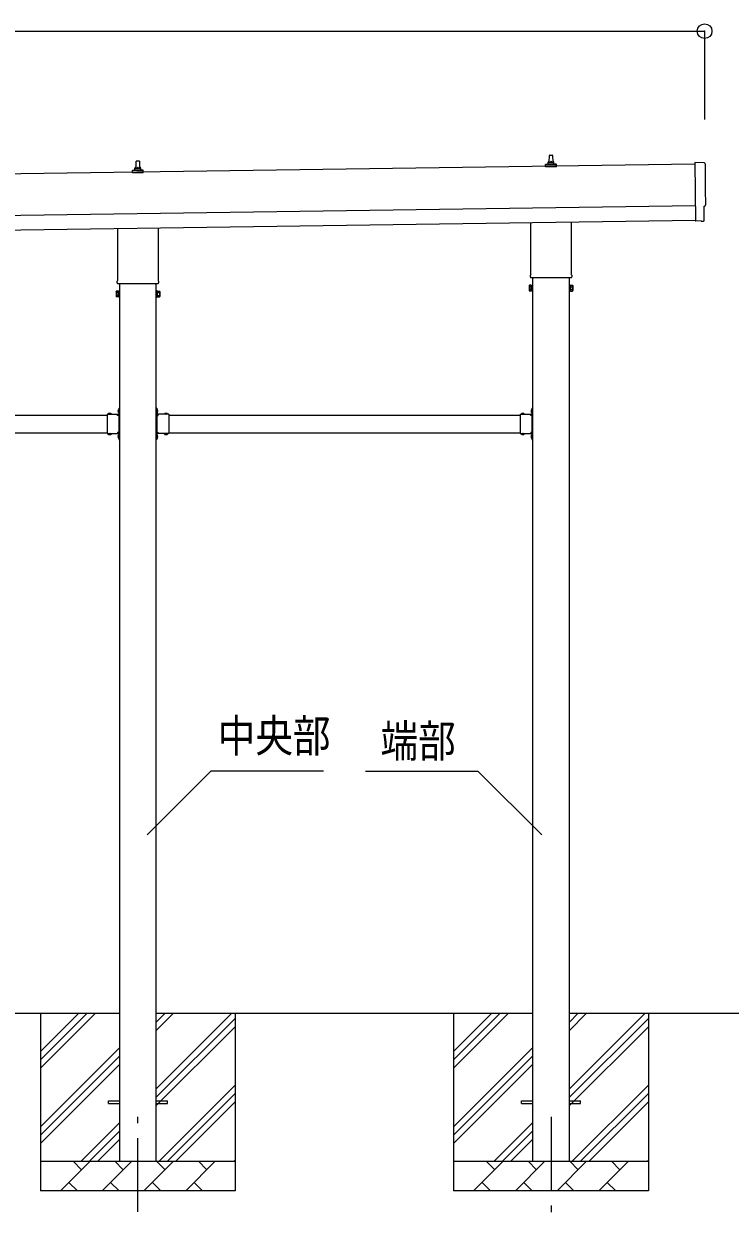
# Model space of a CAD drawing. Units: millimetres, scale not verified. Extents: x -13976 to 14131, y -9754 to 9646.
# Drawn here: x 8114 to 10508, y -462 to 3564 of the extents above; entities that cross this region are included whole.
import ezdxf
from ezdxf.enums import TextEntityAlignment as Align

# ---------------------------------------------------------------- set-up
doc = ezdxf.new("R2010")
doc.units = ezdxf.units.MM
doc.header["$LTSCALE"] = 50
doc.header["$PDMODE"] = 32
doc.header["$PDSIZE"] = 50
doc.linetypes.add('CHAIN1', pattern=[8, 5, -1, 1, -1])
doc.linetypes.add('USER8', pattern=[4, 3, -1])
for name, color, linetype, lineweight in [('0-2_建具', 4, 'Continuous', 9), ('0-4_設備', 4, 'Continuous', 9), ('0-6_手摺', 5, 'Continuous', 5), ('0-7_ハッチ', 6, 'Continuous', 9)]:
    doc.layers.add(name, color=color, linetype=linetype, lineweight=lineweight)
doc.styles.add('ＭＳ ゴシック', font='')
doc.styles.get('ＭＳ ゴシック').set_extended_font_data('MS Gothic')

msp = doc.modelspace()

# ---------------------------------------------------------------- linework, layer by layer
at = {"layer": '0-2_建具'}
for p, q in [((10388.02, 3094.03), (10390.84, 2896.2)), ((10419.61, 3092.83), (10388.02, 3094.03)), ((10419.52, 2945.99), (10420.13, 2946)), ((10420.2, 2898.97), (10419.52, 2945.99)), ((10390.84, 2896.2), (10390.86, 2895.2)), ((10409.07, 2896.36), (10390.86, 2895.2)), ((10409.74, 2895.74), (10409.07, 2896.36)), ((10410.49, 2895.48), (10417.4, 2895.94))]:
    msp.add_line(p, q, dxfattribs=at)
at = {"layer": '0-2_建具', "color": 7, "linetype": 'CHAIN1'}
for p, q in [((8500.7, -460.83), (8500.7, -139.43)), ((9900.7, -139.43), (9900.7, -462.15))]:
    msp.add_line(p, q, dxfattribs=at)
at = {"layer": '0-2_建具'}
for centre, major_axis, ratio, start_param, end_param in [((10419.49, 3089.83), (3, 0.04), 0.99863, 6.2683889, 7.8016218), ((15185.87, 3087.49), (-4762.89, -68.04), 0.99863, 6.2683889, 6.2976778), ((10420.06, 2950.4), (4.41, 0.06), 0.99863, 4.712389, 6.2976778), ((10410.42, 2896.48), (0.737, -0.68), 0.9974, 4.712389, 5.5252311), ((10417.19, 2898.94), (2.21, -2.04), 0.9974, 5.5252311, 7.0411395)]:
    msp.add_ellipse(centre, major_axis=major_axis, ratio=ratio, start_param=start_param, end_param=end_param, dxfattribs=at)
at = {"layer": '0-4_設備'}
for p, q in [((9894.7, 3094.83), (9895.42, 3118.35)), ((9896.42, 3119.33), (9904.97, 3119.33)), ((9905.97, 3118.35), (9906.7, 3094.83)), ((10388.09, 3088.95), (5023.14, 3012.3)), ((8482.45, 3059.33), (8482.45, 3067.04)), ((8482.83, 3067.83), (8518.57, 3067.83)), ((8483.21, 3068.02), (8489.93, 3069.65)), ((8490.32, 3069.83), (8511.08, 3069.83)), ((8490.7, 3070.62), (8490.7, 3074.83)), ((8491.7, 3074.83), (8509.7, 3074.83)), ((8494.7, 3074.83), (8495.42, 3098.36)), ((8496.42, 3099.33), (8504.97, 3099.33)), ((8505.97, 3098.36), (8506.7, 3074.83)), ((8510.7, 3070.62), (8510.7, 3074.83)), ((8518.18, 3068.02), (8511.46, 3069.65)), ((8518.95, 3059.33), (8518.95, 3067.04)), ((9882.45, 3079.33), (9882.45, 3087.04)), ((9918.95, 3079.33), (9882.45, 3079.33)), ((9882.83, 3087.83), (9918.57, 3087.83)), ((9883.21, 3088.02), (9889.93, 3089.65)), ((9890.32, 3089.83), (9911.08, 3089.83)), ((9890.7, 3090.62), (9890.7, 3094.83)), ((9891.7, 3094.83), (9909.7, 3094.83)), ((9910.7, 3090.62), (9910.7, 3094.83)), ((9918.18, 3088.02), (9911.46, 3089.65)), ((9918.95, 3079.33), (9918.95, 3087.04)), ((8518.95, 3059.33), (8482.45, 3059.33)), ((5025.14, 2872.32), (10390.09, 2948.96)), ((5025.85, 2822.32), (10390.8, 2898.97)), ((8432.4, 2695.34), (8432.4, 2870.99)), ((8569, 2872.94), (8569, 2695.34)), ((9832.4, 2715.34), (9832.4, 2890.99)), ((9969, 2892.94), (9969, 2715.34)), ((9830.7, 2706.57), (9830.7, 2712.07)), ((9968.64, 2703.07), (9832.76, 2703.07)), ((9838.2, 2703.07), (9838.2, -289.43)), ((9963.2, -289.43), (9963.2, 2703.07)), ((9970.7, 2712.07), (9970.7, 2706.57)), ((8426.7, 2657.07), (8427.46, 2658.38)), ((8430.7, 2686.57), (8430.7, 2692.07)), ((8568.64, 2683.07), (8432.76, 2683.07)), ((8438.2, 2683.07), (8438.2, -289.43)), ((8563.2, -289.43), (8563.2, 2683.07)), ((8570.7, 2692.07), (8570.7, 2686.57)), ((8574.7, 2657.07), (8573.94, 2658.38)), ((9826.7, 2677.07), (9827.46, 2678.38)), ((9826.7, 2677.07), (9826.7, 2660.07)), ((9826.7, 2660.07), (9827.46, 2658.75)), ((9833.7, 2673.48), (9827.46, 2673.48)), ((9833.7, 2663.66), (9827.46, 2663.66)), ((9833.7, 2658.75), (9827.46, 2658.75)), ((9836.2, 2659.37), (9833.7, 2659.37)), ((9965.2, 2659.37), (9967.7, 2659.37)), ((9967.7, 2673.48), (9973.94, 2673.48)), ((9967.7, 2663.66), (9973.94, 2663.66)), ((9967.7, 2658.75), (9973.94, 2658.75)), ((9974.7, 2677.07), (9973.94, 2678.38)), ((9974.7, 2660.07), (9973.94, 2658.75)), ((9974.7, 2677.07), (9974.7, 2660.07)), ((8426.7, 2657.07), (8426.7, 2640.07)), ((8426.7, 2640.07), (8427.46, 2638.75)), ((8433.7, 2653.48), (8427.46, 2653.48)), ((8433.7, 2643.66), (8427.46, 2643.66)), ((8433.7, 2638.75), (8427.46, 2638.75)), ((8436.2, 2639.37), (8433.7, 2639.37)), ((8565.2, 2639.37), (8567.7, 2639.37)), ((8567.7, 2653.48), (8573.94, 2653.48)), ((8567.7, 2643.66), (8573.94, 2643.66)), ((8567.7, 2638.75), (8573.94, 2638.75)), ((8574.7, 2640.07), (8573.94, 2638.75)), ((8574.7, 2657.07), (8574.7, 2640.07)), ((8435.69, 2257.47), (8436.2, 2257.47)), ((8436.2, 2261.57), (8438.2, 2261.57)), ((8436.2, 2261.57), (8436.2, 2241.57)), ((8436.2, 2257.47), (8436.2, 2245.67)), ((8438.2, 2261.57), (8438.2, 2241.57)), ((8565.2, 2261.57), (8563.2, 2261.57)), ((8563.2, 2261.57), (8563.2, 2241.57)), ((8565.2, 2261.57), (8565.2, 2241.57)), ((8565.71, 2257.47), (8565.2, 2257.47)), ((8565.2, 2257.47), (8565.2, 2245.67)), ((9835.69, 2257.47), (9836.2, 2257.47)), ((9836.2, 2261.57), (9838.2, 2261.57)), ((9836.2, 2261.57), (9836.2, 2241.57)), ((9836.2, 2257.47), (9836.2, 2245.67)), ((9838.2, 2261.57), (9838.2, 2241.57)), ((7205.2, 2238.57), (8396.2, 2238.57)), ((8396.2, 2241.57), (8396.2, 2175.57)), ((8396.2, 2241.57), (8436.2, 2241.57)), ((8399.3, 2242.08), (8399.3, 2241.57)), ((8399.3, 2241.57), (8411.1, 2241.57)), ((8438.2, 2254.57), (8436.2, 2254.57)), ((8438.2, 2248.57), (8436.2, 2248.57)), ((8436.2, 2237.57), (8436.2, 2179.57)), ((8563.2, 2254.57), (8565.2, 2254.57)), ((8563.2, 2248.57), (8565.2, 2248.57)), ((8605.2, 2241.57), (8565.2, 2241.57)), ((8565.2, 2237.57), (8565.2, 2179.57)), ((8602.1, 2241.57), (8590.3, 2241.57)), ((8602.1, 2242.08), (8602.1, 2241.57)), ((8605.2, 2241.57), (8605.2, 2175.57)), ((8605.2, 2238.57), (9796.2, 2238.57)), ((9796.2, 2241.57), (9796.2, 2175.57)), ((9796.2, 2241.57), (9836.2, 2241.57)), ((9799.3, 2242.08), (9799.3, 2241.57)), ((9799.3, 2241.57), (9811.1, 2241.57)), ((9838.2, 2254.57), (9836.2, 2254.57)), ((9838.2, 2248.57), (9836.2, 2248.57)), ((9836.2, 2237.57), (9836.2, 2179.57)), ((7205.2, 2178.57), (8396.2, 2178.57)), ((8396.2, 2175.57), (8436.2, 2175.57)), ((8399.3, 2175.06), (8399.3, 2175.57)), ((8399.3, 2175.57), (8411.1, 2175.57)), ((8432.2, 2178.57), (8437.7, 2178.57)), ((8436.2, 2177.57), (8432.2, 2177.57)), ((8436.2, 2175.57), (8436.2, 2155.57)), ((8438.2, 2175.57), (8438.2, 2155.57)), ((8563.2, 2175.57), (8563.2, 2155.57)), ((8569.2, 2178.57), (8563.7, 2178.57)), ((8565.2, 2177.57), (8569.2, 2177.57)), ((8565.2, 2175.57), (8565.2, 2155.57)), ((8605.2, 2175.57), (8565.2, 2175.57)), ((8602.1, 2175.57), (8590.3, 2175.57)), ((8602.1, 2175.06), (8602.1, 2175.57)), ((8605.2, 2178.57), (9796.2, 2178.57)), ((9796.2, 2175.57), (9836.2, 2175.57)), ((9799.3, 2175.06), (9799.3, 2175.57)), ((9799.3, 2175.57), (9811.1, 2175.57)), ((9832.2, 2178.57), (9837.7, 2178.57)), ((9836.2, 2177.57), (9832.2, 2177.57)), ((9836.2, 2175.57), (9836.2, 2155.57)), ((9838.2, 2175.57), (9838.2, 2155.57)), ((8435.69, 2171.47), (8436.2, 2171.47)), ((8436.2, 2171.47), (8436.2, 2159.67)), ((8438.2, 2168.57), (8436.2, 2168.57)), ((8438.2, 2162.57), (8436.2, 2162.57)), ((8436.2, 2155.57), (8438.2, 2155.57)), ((8563.2, 2168.57), (8565.2, 2168.57)), ((8563.2, 2162.57), (8565.2, 2162.57)), ((8565.2, 2155.57), (8563.2, 2155.57)), ((8565.71, 2171.47), (8565.2, 2171.47)), ((8565.2, 2171.47), (8565.2, 2159.67)), ((9835.69, 2171.47), (9836.2, 2171.47)), ((9836.2, 2171.47), (9836.2, 2159.67)), ((9838.2, 2168.57), (9836.2, 2168.57)), ((9838.2, 2162.57), (9836.2, 2162.57)), ((9836.2, 2155.57), (9838.2, 2155.57)), ((8400.7, -84.93), (8438.2, -84.93)), ((8400.7, -93.93), (8400.7, -84.93)), ((8400.7, -93.93), (8438.2, -93.93)), ((8563.2, -84.93), (8600.7, -84.93)), ((8563.2, -93.93), (8600.7, -93.93)), ((8600.7, -93.93), (8600.7, -84.93)), ((9800.7, -84.93), (9838.2, -84.93)), ((9800.7, -93.93), (9800.7, -84.93)), ((9800.7, -93.93), (9838.2, -93.93)), ((9963.2, -84.93), (10000.7, -84.93)), ((9963.2, -93.93), (10000.7, -93.93)), ((10000.7, -93.93), (10000.7, -84.93))]:
    msp.add_line(p, q, dxfattribs=at)
at = {"layer": '0-4_設備', "color": 7}
for p, q in [((8438.2, 210.57), (7163.2, 210.57)), ((8170.7, 210.57), (8170.7, -389.43)), ((8170.7, 25.52), (8355.75, 210.57)), ((8170.7, 53.8), (8327.46, 210.57)), ((8170.7, 82.09), (8299.18, 210.57)), ((9838.2, 210.57), (8563.2, 210.57)), ((8563.2, -44.53), (8818.3, 210.57)), ((8563.2, 153.46), (8620.31, 210.57)), ((8563.2, 181.75), (8592.02, 210.57)), ((8830.7, 210.57), (8830.7, -389.43)), ((9570.7, 210.57), (9570.7, -389.43)), ((9570.7, 25.52), (9755.75, 210.57)), ((9570.7, 53.8), (9727.46, 210.57)), ((9570.7, 82.09), (9699.18, 210.57)), ((10851.58, 210.57), (9963.2, 210.57)), ((9963.2, -44.53), (10218.3, 210.57)), ((9963.2, 153.46), (10020.31, 210.57)), ((9963.2, 181.75), (9992.02, 210.57)), ((10230.7, 210.57), (10230.7, -389.43)), ((8563.2, -72.81), (8830.7, 194.69)), ((8563.2, -101.1), (8830.7, 166.4)), ((9963.2, -72.81), (10230.7, 194.69)), ((9963.2, -101.1), (10230.7, 166.4)), ((8170.7, -172.47), (8438.2, 95.03)), ((9570.7, -172.47), (9838.2, 95.03)), ((8170.7, -200.75), (8438.2, 66.75)), ((9570.7, -200.75), (9838.2, 66.75)), ((8170.7, -229.04), (8438.2, 38.46)), ((9570.7, -229.04), (9838.2, 38.46)), ((8572.86, -289.43), (8830.7, -31.59)), ((9972.86, -289.43), (10230.7, -31.59)), ((8601.14, -289.43), (8830.7, -59.87)), ((10001.14, -289.43), (10230.7, -59.87)), ((8629.42, -289.43), (8830.7, -88.16)), ((10029.42, -289.43), (10230.7, -88.16)), ((8308.3, -289.43), (8438.2, -159.53)), ((9708.3, -289.43), (9838.2, -159.53)), ((8336.58, -289.43), (8438.2, -187.81)), ((9736.58, -289.43), (9838.2, -187.81)), ((8364.87, -289.43), (8438.2, -216.1)), ((9764.87, -289.43), (9838.2, -216.1)), ((8170.7, -289.43), (8830.7, -289.43)), ((8238.57, -389.43), (8338.57, -289.43)), ((8310.01, -317.98), (8281.46, -289.43)), ((8379.99, -389.43), (8479.99, -289.43)), ((8451.43, -317.98), (8422.88, -289.43)), ((8521.41, -389.43), (8621.41, -289.43)), ((8592.86, -317.98), (8564.3, -289.43)), ((8662.83, -389.43), (8762.83, -289.43)), ((8734.28, -317.98), (8705.72, -289.43)), ((8827.41, -289.43), (8830.7, -286.15)), ((9570.7, -289.43), (10230.7, -289.43)), ((9638.57, -389.43), (9738.57, -289.43)), ((9710.01, -317.98), (9681.46, -289.43)), ((9779.99, -389.43), (9879.99, -289.43)), ((9851.43, -317.98), (9822.88, -289.43)), ((9921.41, -389.43), (10021.41, -289.43)), ((9992.86, -317.98), (9964.3, -289.43)), ((10062.83, -389.43), (10162.83, -289.43)), ((10134.28, -317.98), (10105.72, -289.43)), ((10227.41, -289.43), (10230.7, -286.15)), ((8267.12, -360.88), (8295.67, -389.43)), ((8408.54, -360.88), (8437.09, -389.43)), ((8549.96, -360.88), (8578.52, -389.43)), ((8691.38, -360.88), (8719.94, -389.43)), ((9667.12, -360.88), (9695.67, -389.43)), ((9808.54, -360.88), (9837.09, -389.43)), ((9949.96, -360.88), (9978.52, -389.43)), ((10091.38, -360.88), (10119.94, -389.43)), ((8830.7, -389.43), (8170.7, -389.43)), ((10230.7, -389.43), (9570.7, -389.43))]:
    msp.add_line(p, q, dxfattribs=at)
at = {"layer": '0-4_設備'}
for points in [[(8433.7, 2638.75), (8433.7, 2658.38), (8427.46, 2658.38)], [(8433.7, 2639.37), (8433.7, 2657.77), (8436.2, 2657.77)], [(8567.7, 2639.37), (8567.7, 2657.77), (8565.2, 2657.77)], [(8567.7, 2638.75), (8567.7, 2658.38), (8573.94, 2658.38)], [(9833.7, 2658.75), (9833.7, 2678.38), (9827.46, 2678.38)], [(9833.7, 2659.37), (9833.7, 2677.77), (9836.2, 2677.77)], [(9967.7, 2659.37), (9967.7, 2677.77), (9965.2, 2677.77)], [(9967.7, 2658.75), (9967.7, 2678.38), (9973.94, 2678.38)], [(8435.69, 2257.47), (8435.69, 2245.67), (8436.2, 2245.67)], [(8565.71, 2257.47), (8565.71, 2245.67), (8565.2, 2245.67)], [(9835.69, 2257.47), (9835.69, 2245.67), (9836.2, 2245.67)], [(8399.3, 2242.08), (8411.1, 2242.08), (8411.1, 2241.57)], [(8436.2, 2237.57), (8432.2, 2237.57), (8432.2, 2239.57), (8436.2, 2239.57)], [(8432.2, 2238.57), (8437.7, 2238.57), (8437.7, 2178.57)], [(8569.2, 2238.57), (8563.7, 2238.57), (8563.7, 2178.57)], [(8565.2, 2237.57), (8569.2, 2237.57), (8569.2, 2239.57), (8565.2, 2239.57)], [(8602.1, 2242.08), (8590.3, 2242.08), (8590.3, 2241.57)], [(9799.3, 2242.08), (9811.1, 2242.08), (9811.1, 2241.57)], [(9836.2, 2237.57), (9832.2, 2237.57), (9832.2, 2239.57), (9836.2, 2239.57)], [(9832.2, 2238.57), (9837.7, 2238.57), (9837.7, 2178.57)], [(8399.3, 2175.06), (8411.1, 2175.06), (8411.1, 2175.57)], [(8436.2, 2179.57), (8432.2, 2179.57), (8432.2, 2177.57)], [(8565.2, 2179.57), (8569.2, 2179.57), (8569.2, 2177.57)], [(8602.1, 2175.06), (8590.3, 2175.06), (8590.3, 2175.57)], [(9799.3, 2175.06), (9811.1, 2175.06), (9811.1, 2175.57)], [(9836.2, 2179.57), (9832.2, 2179.57), (9832.2, 2177.57)], [(8435.69, 2171.47), (8435.69, 2159.67), (8436.2, 2159.67)], [(8565.71, 2171.47), (8565.71, 2159.67), (8565.2, 2159.67)], [(9835.69, 2171.47), (9835.69, 2159.67), (9836.2, 2159.67)]]:
    msp.add_lwpolyline(points, dxfattribs=at)
for points in [[(8436.2, 2638.07), (8436.2, 2659.07), (8438.2, 2659.07), (8438.2, 2638.07)], [(8565.2, 2638.07), (8565.2, 2659.07), (8563.2, 2659.07), (8563.2, 2638.07)], [(9836.2, 2658.07), (9836.2, 2679.07), (9838.2, 2679.07), (9838.2, 2658.07)], [(9965.2, 2658.07), (9965.2, 2679.07), (9963.2, 2679.07), (9963.2, 2658.07)]]:
    msp.add_lwpolyline(points, close=True, dxfattribs=at)
at = {"layer": '0-4_設備', "linetype": 'USER8'}
for points in [[(8402.7, 2244.18), (8404.05, 2241.4), (8405.2, 2240.79)], [(8407.7, 2244.18), (8406.34, 2241.4), (8405.2, 2240.79)], [(8433.59, 2254.07), (8436.37, 2252.72), (8436.97, 2251.57)], [(8433.59, 2249.07), (8436.37, 2250.43), (8436.97, 2251.57)], [(8567.81, 2254.07), (8565.03, 2252.72), (8564.42, 2251.57)], [(8567.81, 2249.07), (8565.03, 2250.43), (8564.42, 2251.57)], [(8593.7, 2244.18), (8595.05, 2241.4), (8596.2, 2240.79)], [(8598.7, 2244.18), (8597.34, 2241.4), (8596.2, 2240.79)], [(9802.7, 2244.18), (9804.05, 2241.4), (9805.2, 2240.79)], [(9807.7, 2244.18), (9806.34, 2241.4), (9805.2, 2240.79)], [(9833.59, 2254.07), (9836.37, 2252.72), (9836.97, 2251.57)], [(9833.59, 2249.07), (9836.37, 2250.43), (9836.97, 2251.57)], [(8402.7, 2172.96), (8404.05, 2175.74), (8405.2, 2176.35)], [(8407.7, 2172.96), (8406.34, 2175.74), (8405.2, 2176.35)], [(8593.7, 2172.96), (8595.05, 2175.74), (8596.2, 2176.35)], [(8598.7, 2172.96), (8597.34, 2175.74), (8596.2, 2176.35)], [(9802.7, 2172.96), (9804.05, 2175.74), (9805.2, 2176.35)], [(9807.7, 2172.96), (9806.34, 2175.74), (9805.2, 2176.35)], [(8433.59, 2168.07), (8436.37, 2166.72), (8436.97, 2165.57)], [(8433.59, 2163.07), (8436.37, 2164.43), (8436.97, 2165.57)], [(8567.81, 2168.07), (8565.03, 2166.72), (8564.42, 2165.57)], [(8567.81, 2163.07), (8565.03, 2164.43), (8564.42, 2165.57)], [(9833.59, 2168.07), (9836.37, 2166.72), (9836.97, 2165.57)], [(9833.59, 2163.07), (9836.37, 2164.43), (9836.97, 2165.57)]]:
    msp.add_lwpolyline(points, dxfattribs=at)
at = {"layer": '0-4_設備'}
for centre, radius, start, end in [((9896.42, 3118.33), 1, 90, 178.60509), ((9904.97, 3118.33), 1, 1.39491, 90), ((8483.45, 3067.04), 1, 103.62699, 180), ((8489.7, 3070.62), 1, 283.62699, 0), ((8494.78, 3074.2), 4.13, 90, 171.17633), ((8491.7, 3073.83), 1, 90, 180), ((8496.42, 3098.33), 1, 90, 178.60509), ((8504.03, 3074.83), 4.83, 133.60282, 180), ((8497.37, 3074.83), 4.83, 0, 46.39718), ((8504.97, 3098.33), 1, 1.39491, 90), ((8506.61, 3074.2), 4.13, 8.82367, 90), ((8509.7, 3073.83), 1, 0, 90), ((8511.7, 3070.62), 1, 180, 256.37301), ((8517.95, 3067.04), 1, 0, 76.37301), ((9883.45, 3087.04), 1, 103.62699, 180), ((9889.7, 3090.62), 1, 283.62699, 0), ((9894.78, 3094.2), 4.13, 90, 171.17633), ((9891.7, 3093.83), 1, 90, 180), ((9904.03, 3094.83), 4.83, 133.60282, 180), ((9897.37, 3094.83), 4.83, 0, 46.39718), ((9906.61, 3094.2), 4.13, 8.82367, 90), ((9909.7, 3093.83), 1, 0, 90), ((9911.7, 3090.62), 1, 180, 256.37301), ((9917.95, 3087.04), 1, 0, 76.37301), ((9834.7, 2712.07), 4, 125.09963, 180), ((9834.7, 2706.57), 4, 180, 194.47751), ((9834.7, 2706.57), 4, 194.47751, 241.04498), ((9966.7, 2706.57), 4, 298.95502, 345.52249), ((9966.7, 2712.07), 4, 0, 54.90037), ((9966.7, 2706.57), 4, 345.52249, 0), ((8431.04, 2655.93), 4.34, 145.61575, 214.38425), ((8434.7, 2692.07), 4, 125.09963, 180), ((8434.7, 2686.57), 4, 180, 194.47751), ((8434.7, 2686.57), 4, 194.47751, 241.04498), ((8566.7, 2686.57), 4, 298.95502, 345.52249), ((8566.7, 2692.07), 4, 0, 54.90037), ((8566.7, 2686.57), 4, 345.52249, 0), ((8570.35, 2655.93), 4.34, 325.61575, 34.38425), ((9831.04, 2675.93), 4.34, 145.61575, 214.38425), ((9842.94, 2668.57), 16.24, 162.41205, 197.58795), ((9831.04, 2661.21), 4.34, 145.61575, 214.38425), ((9970.35, 2675.93), 4.34, 325.61575, 34.38425), ((9958.46, 2668.57), 16.24, 342.41205, 17.58795), ((9970.35, 2661.21), 4.34, 325.61575, 34.38425), ((8442.94, 2648.57), 16.24, 162.41205, 197.58795), ((8431.04, 2641.21), 4.34, 145.61575, 214.38425), ((8558.46, 2648.57), 16.24, 342.41205, 17.58795), ((8570.35, 2641.21), 4.34, 325.61575, 34.38425), ((8441.43, 2251.57), 8.23, 134.2189, 225.7811), ((8559.97, 2251.57), 8.23, 314.2189, 45.7811), ((9841.43, 2251.57), 8.23, 134.2189, 225.7811), ((8405.2, 2236.34), 8.23, 44.2189, 135.7811), ((8436.2, 2241.57), 2, 270, 0), ((8565.2, 2241.57), 2, 180, 270), ((8596.2, 2236.34), 8.23, 44.2189, 135.7811), ((9805.2, 2236.34), 8.23, 44.2189, 135.7811), ((9836.2, 2241.57), 2, 270, 0), ((8405.2, 2180.8), 8.23, 224.2189, 315.7811), ((8436.2, 2175.57), 2, 0, 90), ((8565.2, 2175.57), 2, 90, 180), ((8596.2, 2180.8), 8.23, 224.2189, 315.7811), ((9805.2, 2180.8), 8.23, 224.2189, 315.7811), ((9836.2, 2175.57), 2, 0, 90), ((8441.43, 2165.57), 8.23, 134.2189, 225.7811), ((8559.97, 2165.57), 8.23, 314.2189, 45.7811), ((9841.43, 2165.57), 8.23, 134.2189, 225.7811)]:
    msp.add_arc(centre, radius, start, end, dxfattribs=at)
at = {"layer": '0-6_手摺', "color": 6, "lineweight": 9}
for p, q in [((-417.82, 3539.22), (10421.18, 3539.22)), ((10421.18, 3539.22), (10421.18, 3239.43))]:
    msp.add_line(p, q, dxfattribs=at)
at = {"layer": '0-6_手摺', "color": 6}
msp.add_point((10421.18, 3539.22), dxfattribs=at)
at = {"layer": '0-7_ハッチ'}
for p, q in [((8748.33, 1032.64), (8532.33, 816.64)), ((9129.65, 1032.64), (8748.33, 1032.64)), ((9271.75, 1032.64), (9653.06, 1032.64)), ((9653.06, 1032.64), (9869.07, 816.64))]:
    msp.add_line(p, q, dxfattribs=at)

# ---------------------------------------------------------------- texts
at = {"layer": '0-7_ハッチ', "color": 7, "style": 'ＭＳ ゴシック', "width": 0.85}
for s, p in [('中央部', (8770.96, 1063.99)), ('端部', (9322.8, 1046.34))]:
    msp.add_text(s, height=110, dxfattribs=at).set_placement(p, align=Align.BOTTOM_LEFT)

doc.saveas('drawing.dxf')
